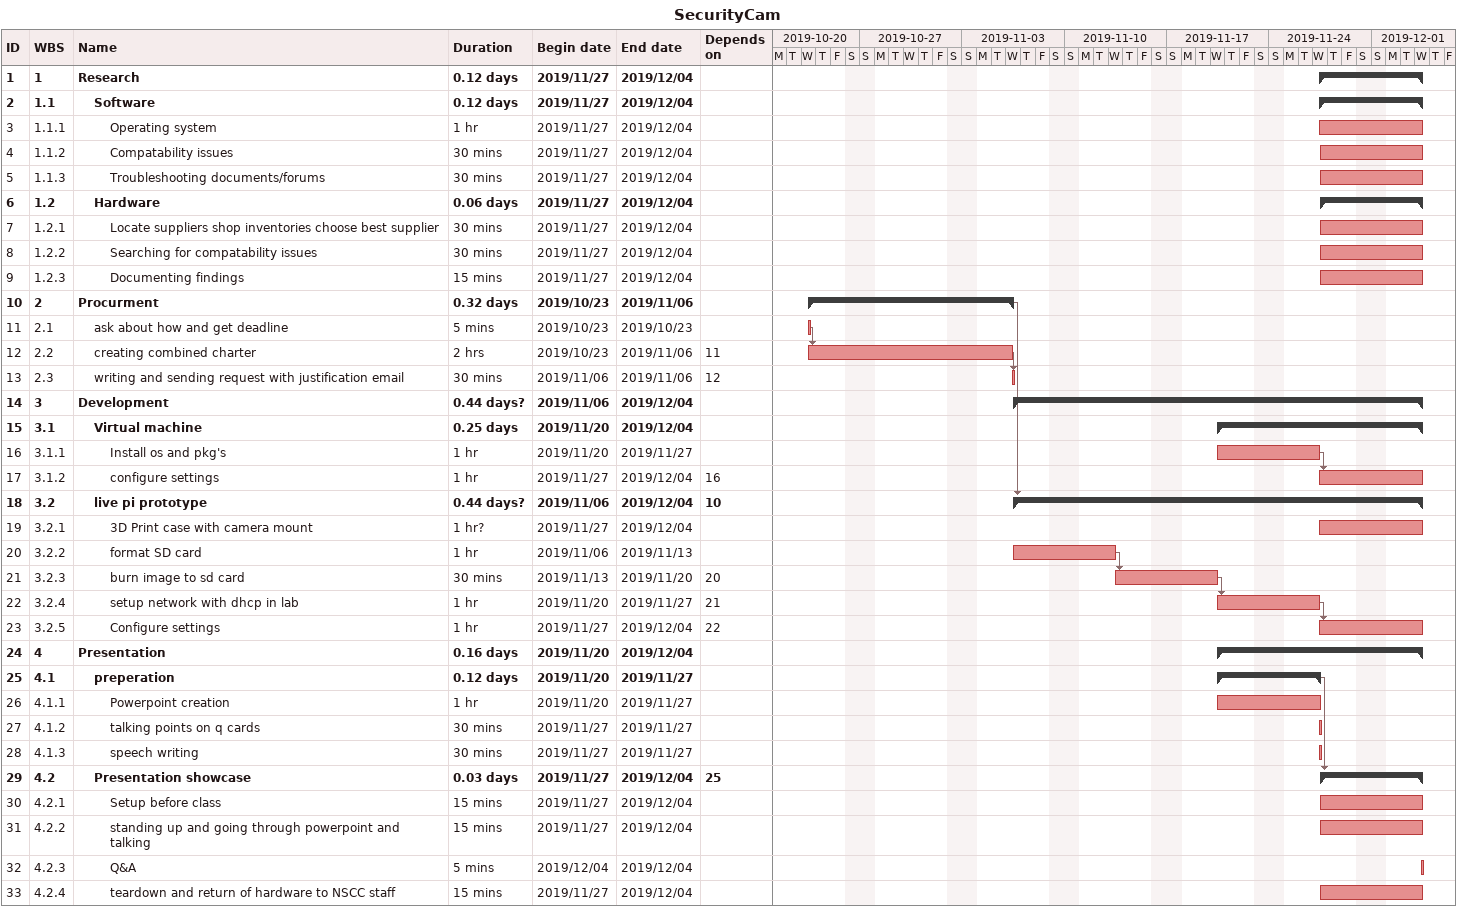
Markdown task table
SecurityCam

| ID | WBS | Task | Duration | Start | Finish | Predecessors |
|---|---|---|---|---|---|---|
| 1 | 1 | **Research** | 0.12d | 2019-11-27 | 2019-12-04 |  |
| 2 | 1.1 | **Software** | 0.12d | 2019-11-27 | 2019-12-04 |  |
| 3 | 1.1.1 | Operating system | 1h | 2019-11-27 | 2019-12-04 |  |
| 4 | 1.1.2 | Compatability issues | 30min | 2019-11-27 | 2019-12-04 |  |
| 5 | 1.1.3 | Troubleshooting documents/forums | 30min | 2019-11-27 | 2019-12-04 |  |
| 6 | 1.2 | **Hardware** | 0.06d | 2019-11-27 | 2019-12-04 |  |
| 7 | 1.2.1 | Locate suppliers shop inventories choose best supplier | 30min | 2019-11-27 | 2019-12-04 |  |
| 8 | 1.2.2 | Searching for compatability issues | 30min | 2019-11-27 | 2019-12-04 |  |
| 9 | 1.2.3 | Documenting findings | 15min | 2019-11-27 | 2019-12-04 |  |
| 10 | 2 | **Procurment** | 0.32d | 2019-10-23 | 2019-11-06 |  |
| 11 | 2.1 | ask about how and get deadline | 5min | 2019-10-23 | 2019-10-23 |  |
| 12 | 2.2 | creating combined charter | 2h | 2019-10-23 | 2019-11-06 | 11 |
| 13 | 2.3 | writing and sending request with justification email | 30min | 2019-11-06 | 2019-11-06 | 12 |
| 14 | 3 | **Development** | 0.44d? | 2019-11-06 | 2019-12-04 |  |
| 15 | 3.1 | **Virtual machine** | 0.25d | 2019-11-20 | 2019-12-04 |  |
| 16 | 3.1.1 | Install os and pkg's | 1h | 2019-11-20 | 2019-11-27 |  |
| 17 | 3.1.2 | configure settings | 1h | 2019-11-27 | 2019-12-04 | 16 |
| 18 | 3.2 | **live pi prototype** | 0.44d? | 2019-11-06 | 2019-12-04 | 10 |
| 19 | 3.2.1 | 3D Print case with camera mount | 1h? | 2019-11-27 | 2019-12-04 |  |
| 20 | 3.2.2 | format SD card | 1h | 2019-11-06 | 2019-11-13 |  |
| 21 | 3.2.3 | burn image to sd card | 30min | 2019-11-13 | 2019-11-20 | 20 |
| 22 | 3.2.4 | setup network with dhcp in lab | 1h | 2019-11-20 | 2019-11-27 | 21 |
| 23 | 3.2.5 | Configure settings | 1h | 2019-11-27 | 2019-12-04 | 22 |
| 24 | 4 | **Presentation** | 0.16d | 2019-11-20 | 2019-12-04 |  |
| 25 | 4.1 | **preperation** | 0.12d | 2019-11-20 | 2019-11-27 |  |
| 26 | 4.1.1 | Powerpoint creation | 1h | 2019-11-20 | 2019-11-27 |  |
| 27 | 4.1.2 | talking points on q cards | 30min | 2019-11-27 | 2019-11-27 |  |
| 28 | 4.1.3 | speech writing | 30min | 2019-11-27 | 2019-11-27 |  |
| 29 | 4.2 | **Presentation showcase** | 0.03d | 2019-11-27 | 2019-12-04 | 25 |
| 30 | 4.2.1 | Setup before class | 15min | 2019-11-27 | 2019-12-04 |  |
| 31 | 4.2.2 | standing up and going through powerpoint and talking | 15min | 2019-11-27 | 2019-12-04 |  |
| 32 | 4.2.3 | Q&A | 5min | 2019-12-04 | 2019-12-04 |  |
| 33 | 4.2.4 | teardown and return of hardware to NSCC staff | 15min | 2019-11-27 | 2019-12-04 |  |
